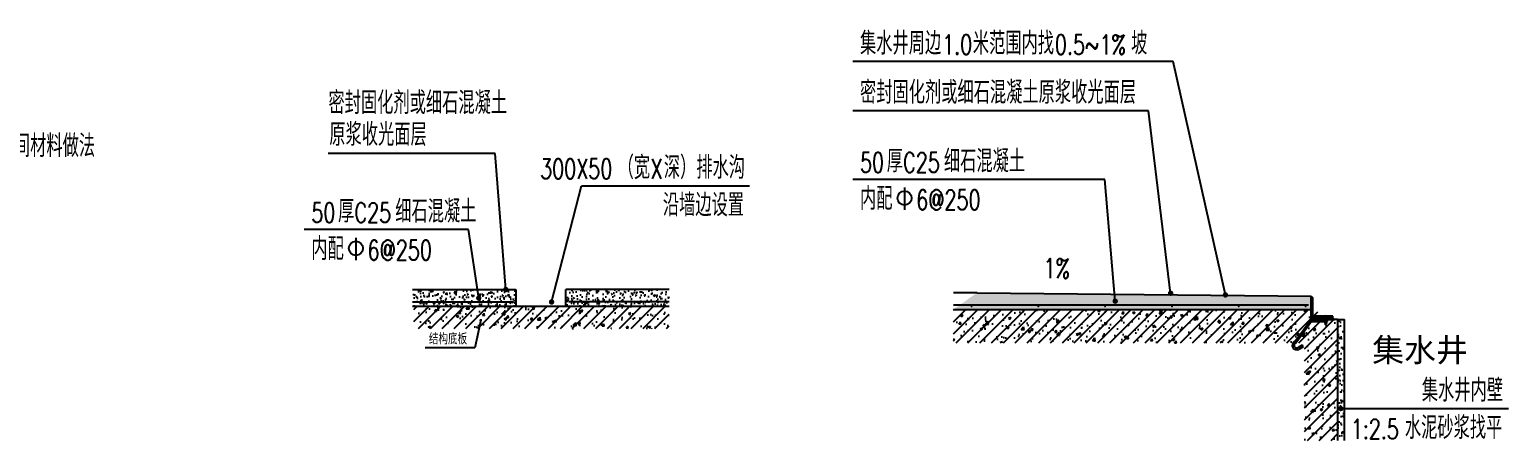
# Model space of a CAD drawing. Extents: x 447078 to 1776277, y 243534 to 519428.
# Drawn here: x 525244 to 529671, y 291603 to 292833 of the extents above; entities that cross this region are included whole.
import ezdxf

# ---------------------------------------------------------------- set-up
doc = ezdxf.new("R2010")
doc.units = 0
doc.header["$LTSCALE"] = 1000
doc.header["$MEASUREMENT"] = 0
for name, color, linetype in [('7', 7, 'Continuous'), ('DIM_LEAD', 3, 'Continuous'), ('DIM_SYMB', 3, 'Continuous'), ('F-粉刷_面层', 14, 'Continuous'), ('G-ANNO-NOTE', 80, 'Continuous'), ('PUB_HATCH', 8, 'Continuous'), ('PUB_TEXT', 7, 'Continuous'), ('S_WALL', 255, 'Continuous'), ('填充', 8, 'Continuous')]:
    doc.layers.add(name, color=color, linetype=linetype)
doc.styles.add('_TCH_DIM', font='SIMPLEX', dxfattribs={"bigfont": 'GBCBIG'})
doc.styles.add('HT', font='simsun.ttc')

msp = doc.modelspace()

# ---------------------------------------------------------------- hatches: boundary and pattern name
at = {"linetype": 'Continuous'}
h = msp.add_hatch(dxfattribs=at)
h.set_pattern_fill('AR-SAND', color=256, scale=10, style=0)
h.set_pattern_definition([(37.5, (480074.198, 256184.382), (-0.8000156, 24.470662), [0, -19.304, 0, -21.59, 0, -20.6375]), (7.5, (480074.2, 256184.382), (22.476164, 35.841255), [0, -10.414, 0, -17.399, 0, -6.6675]), (327.5, (480058.577, 256184.382), (39.5496185, 0.071859), [0, -6.35, 0, -22.86, 0, -29.845]), (317.5, (480058.577, 256184.382), (38.177823, 11.146466), [0, -3.175, 0, -14.986, 0, -17.145])])
h.paths.add_polyline_path([(529180.3, 291965.1), (529160.3, 291965.1), (529160.3, 291603), (529180.3, 291603), (529180.3, 291698.3), (529171.2, 291698.3, -1), (529167.2, 291698.3, -1), (529171.2, 291698.3), (529180.3, 291698.3)])
at = {"layer": 'PUB_HATCH', "linetype": 'Continuous'}
h = msp.add_hatch(dxfattribs=at)
h.set_pattern_fill('混凝土', color=256, scale=5, style=0)
h.set_pattern_definition([(50, (487026.694, 252685.53), (35.863009, -3.137607), [3.75, -41.25]), (355, (487026.694, 252685.53), (-6.937567, 37.609607), [3, -33]), (100.4514, (487029.682, 252685.27), (28.92547, 34.471977), [3.18701, -35.057106]), (46.1842, (487026.694, 252695.53), (53.362052, -8.27595), [5.625, -61.875]), (96.6356, (487031.14, 252694.84), (46.733135, 48.705894), [4.780514, -52.58565]), (351.1842, (487026.694, 252695.53), (46.733097, 48.70593), [4.5, -49.5]), (21, (487031.694, 252693.03), (29.845353, -20.130945), [3.75, -41.25]), (326, (487031.694, 252693.03), (12.165767, 36.257502), [3, -33]), (71.4514, (487034.18, 252691.353), (42.011131, 16.126525), [3.18701, -35.057106]), (37.5, (487026.694, 252685.531), (0.6079928, 16.6446927), [0, -32.6, 0, -33.5, 0, -33.125]), (7.5, (487026.694, 252685.531), (13.153477, 19.7205856), [0, -19.1, 0, -31.85, 0, -12.625]), (327.5, (487015.544, 252685.531), (26.6911218, -1.1277436), [0, -12.5, 0, -39, 0, -51.75]), (317.5, (487010.544, 252685.53), (29.159308, 5.005249), [0, -16.25, 0, -25.9, 0, -36.75])])
h.paths.add_polyline_path([(526699.9, 292054.6), (526390.5, 292054.6), (526390.5, 292004.6), (526699.9, 292004.6)])
h = msp.add_hatch(dxfattribs=at)
h.set_pattern_fill('混凝土', color=256, scale=5, style=0)
h.set_pattern_definition([(50, (487096.694, 252685.53), (35.863009, -3.137607), [3.75, -41.25]), (355, (487096.694, 252685.53), (-6.937567, 37.609607), [3, -33]), (100.4514, (487099.682, 252685.27), (28.92547, 34.471977), [3.18701, -35.057106]), (46.1842, (487096.694, 252695.53), (53.362052, -8.27595), [5.625, -61.875]), (96.6356, (487101.14, 252694.84), (46.733135, 48.705894), [4.780514, -52.58565]), (351.1842, (487096.694, 252695.53), (46.733097, 48.70593), [4.5, -49.5]), (21, (487101.694, 252693.03), (29.845353, -20.130945), [3.75, -41.25]), (326, (487101.694, 252693.03), (12.165767, 36.257502), [3, -33]), (71.4514, (487104.18, 252691.353), (42.011131, 16.126525), [3.18701, -35.057106]), (37.5, (487096.694, 252685.531), (0.6079928, 16.6446927), [0, -32.6, 0, -33.5, 0, -33.125]), (7.5, (487096.694, 252685.531), (13.153477, 19.7205856), [0, -19.1, 0, -31.85, 0, -12.625]), (327.5, (487085.544, 252685.531), (26.6911218, -1.1277436), [0, -12.5, 0, -39, 0, -51.75]), (317.5, (487080.544, 252685.53), (29.159308, 5.005249), [0, -16.25, 0, -25.9, 0, -36.75])])
h.paths.add_polyline_path([(527159.2, 292054.6), (526849.9, 292054.6), (526849.9, 292004.6), (527159.2, 292004.6)])
h = msp.add_hatch(dxfattribs=at)
h.set_pattern_fill('混凝土', color=256, scale=5, style=0)
h.set_pattern_definition([(50, (480074.198, 256184.382), (35.863009, -3.137607), [3.75, -41.25]), (355, (480074.2, 256184.382), (-6.937567, 37.609607), [3, -33]), (100.4514, (480077.187, 256184.12), (28.92547, 34.471977), [3.18701, -35.057106]), (46.1842, (480074.2, 256194.382), (53.362052, -8.27595), [5.625, -61.875]), (96.6356, (480078.645, 256193.693), (46.733135, 48.705894), [4.780514, -52.58565]), (351.1842, (480074.2, 256194.38), (46.733097, 48.70593), [4.5, -49.5]), (21, (480079.198, 256191.882), (29.845353, -20.130945), [3.75, -41.25]), (326, (480079.2, 256191.882), (12.165767, 36.257502), [3, -33]), (71.4514, (480081.686, 256190.205), (42.011131, 16.126525), [3.18701, -35.057106]), (37.5, (480074.198, 256184.382), (0.6079928, 16.6446927), [0, -32.6, 0, -33.5, 0, -33.125]), (7.5, (480074.198, 256184.382), (13.153477, 19.7205856), [0, -19.1, 0, -31.85, 0, -12.625]), (327.5, (480063.048, 256184.382), (26.6911218, -1.1277436), [0, -12.5, 0, -39, 0, -51.75]), (317.5, (480058.048, 256184.382), (29.1593085, 5.005249), [0, -16.25, 0, -25.9, 0, -36.75])])
h.paths.add_polyline_path([(528080.3, 292045.1), (529080.3, 292035.1), (529080.3, 291995.1), (528010, 291995.1)])
h = msp.add_hatch(dxfattribs=at)
h.set_pattern_fill('钢筋混凝土', color=256, scale=10, style=0)
h.set_pattern_definition([(45, (149009.365, 379850.25), (-17.6776695, 17.6776695), []), (50, (149009.365, 379850.25), (71.726018, -6.2752135), [7.5, -82.5]), (355, (149009.365, 379850.25), (-13.875133, 75.219213), [6, -66]), (100.4514, (149015.34, 379849.73), (57.850938, 68.943954), [6.374019, -70.114211]), (46.1842, (149009.365, 379870.25), (106.724105, -16.551901), [11.25, -123.75]), (96.6356, (149018.26, 379868.87), (93.46627, 97.411787), [9.56103, -105.1713]), (351.1842, (149009.37, 379870.25), (93.466195, 97.41186), [9, -99]), (21, (149019.365, 379865.25), (59.690705, -40.261889), [7.5, -82.5]), (326, (149019.365, 379865.25), (24.331533, 72.515005), [6, -66]), (71.4514, (149024.34, 379861.896), (84.022263, 32.25305), [6.374019, -70.114211]), (37.5, (149009.365, 379850.25), (1.2159855, 33.2893854), [0, -65.2, 0, -67, 0, -66.25]), (7.5, (149009.365, 379850.25), (26.3069537, 39.4411712), [0, -38.2, 0, -63.7, 0, -25.25]), (327.5, (148987.065, 379850.25), (53.3822436, -2.2554872), [0, -25, 0, -78, 0, -103.5]), (317.5, (148977.065, 379850.25), (58.318617, 10.010498), [0, -32.5, 0, -51.8, 0, -73.5])])
h.paths.add_polyline_path([(526394.6, 292004.8), (527159.2, 292004.6), (527159.2, 291938), (526394.6, 291938)])
h = msp.add_hatch(dxfattribs=at)
h.set_pattern_fill('钢筋混凝土', color=256, scale=10, style=0)
h.set_pattern_definition([(45, (480074.198, 256184.382), (-17.67767, 17.67767), []), (50, (480074.2, 256184.38), (71.72602, -6.275213), [7.5, -82.5]), (355, (480074.2, 256184.38), (-13.87513, 75.21921), [6, -66]), (100.4514, (480080.176, 256183.86), (57.85094, 68.943954), [6.37402, -70.11421]), (46.1842, (480074.2, 256204.38), (106.7241, -16.5519), [11.25, -123.75]), (96.6356, (480083.09, 256203), (93.46627, 97.41179), [9.56103, -105.1713]), (351.1842, (480074.2, 256204.38), (93.4662, 97.41186), [9, -99]), (21, (480084.2, 256199.38), (59.690705, -40.26189), [7.5, -82.5]), (326, (480084.2, 256199.38), (24.33153, 72.515005), [6, -66]), (71.4514, (480089.17, 256196.03), (84.02226, 32.25305), [6.37402, -70.11421]), (37.5, (480074.198, 256184.382), (1.215986, 33.289385), [0, -65.2, 0, -67, 0, -66.25]), (7.5, (480074.2, 256184.382), (26.306954, 39.441171), [0, -38.2, 0, -63.7, 0, -25.25]), (327.5, (480051.898, 256184.382), (53.382244, -2.255487), [0, -25, 0, -78, 0, -103.5]), (317.5, (480041.9, 256184.382), (58.318617, 10.0105), [0, -32.5, 0, -51.8, 0, -73.5])])
h.paths.add_polyline_path([(528010, 291895.1), (529060.3, 291895.1), (529060.3, 291603), (529160.3, 291603), (529160.3, 291965.1), (529080.3, 291995.1), (528010, 291995.1)])
at = {"layer": '填充', "linetype": 'Continuous'}
h = msp.add_hatch(dxfattribs=at)
h.set_pattern_fill('STEEL', color=256, scale=100, style=0)
h.set_pattern_definition([(45, (442394.056, 316652.253), (-8.8388348, 8.8388348), []), (45, (442394.056, 316658.503), (-8.8388348, 8.8388348), [])])
h.paths.add_polyline_path([(529080.3, 292035.1), (529085.3, 292030.1), (529085.3, 291970.1), (529145.3, 291970.1), (529150.3, 291965.1), (529080.3, 291965.1)])

# ---------------------------------------------------------------- linework, layer by layer
for p, q in [((526390.5, 292018.3), (526691.8, 292018.3)), ((527159.2, 292018.3), (526858, 292018.3)), ((528010, 292008.8), (529072.3, 292008.8)), ((529080.3, 291965.1), (529150.3, 291965.1))]:
    msp.add_line(p, q)
at = {"const_width": 3}
for points in [[(526481.8, 292013.7, 1), (526484.8, 292013.7, 1)], [(526681.8, 292013.7, 1), (526684.8, 292013.7, 1)], [(526867.9, 292013.7, -1), (526864.9, 292013.7, -1)], [(527067.9, 292013.7, -1), (527064.9, 292013.7, -1)], [(528062.3, 292004.2, 1), (528065.3, 292004.2, 1)], [(528262.3, 292004.2, 1), (528265.3, 292004.2, 1)], [(528462.3, 292004.2, 1), (528465.3, 292004.2, 1)], [(528662.3, 292004.2, 1), (528665.3, 292004.2, 1)], [(528862.3, 292004.2, 1), (528865.3, 292004.2, 1)], [(529062.3, 292004.2, 1), (529065.3, 292004.2, 1)]]:
    msp.add_lwpolyline(points, format="xyb", close=True, dxfattribs=at)
at = {"layer": '7'}
for p, q in [((529080.3, 291965.1), (529080.3, 292035.1)), ((529080.3, 292035.1), (529085.3, 292030.1)), ((529080.3, 291965.1), (529080.3, 292035.1)), ((529085.3, 291970.1), (529085.3, 292030.1)), ((529031.2, 291899.5), (529080.3, 291965.1)), ((529081.9, 291959.1), (529034.2, 291894.3)), ((529081.9, 291959.1), (529129.2, 291959.1)), ((529145.3, 291975.1), (529085.3, 291975.1)), ((529145.3, 291970.1), (529085.3, 291970.1)), ((529129.2, 291959.1), (529129.2, 291965.1)), ((529145.3, 291970.1), (529145.3, 291975.1)), ((529150.3, 291965.1), (529145.3, 291970.1)), ((529053.5, 291888.4), (529041.6, 291881.5)), ((529056.6, 291883.1), (529043.6, 291875.6)), ((529056.6, 291883.1), (529053.5, 291888.4))]:
    msp.add_line(p, q, dxfattribs=at)
for centre, radius, start, end in [((529037.4, 291887.6), 13.5, 117.397, 297.1944), ((529036.9, 291887.3), 7.5, 110.6965, 309.3165)]:
    msp.add_arc(centre, radius, start, end, dxfattribs=at)
at = {"layer": 'DIM_LEAD'}
for p, q in [((528667.6, 292737.3), (527709, 292737.3)), ((528824, 292038.6), (528667.6, 292737.3)), ((528593.8, 292590.1), (527709, 292590.1)), ((528659.7, 292043.6), (528593.8, 292590.1)), ((526637.4, 292461.7), (526137.5, 292461.7)), ((526669.9, 292054.6), (526637.4, 292461.7)), ((526806.7, 292017.4), (526896.8, 292365.2)), ((526896.8, 292365.2), (527399.1, 292365.2)), ((528463.3, 292384.5), (527709, 292384.5)), ((528493.9, 292019.9), (528463.3, 292384.5)), ((526558.1, 292234.1), (526066.6, 292234.1)), ((526588.7, 292029.2), (526558.1, 292234.1)), ((526594.9, 291962.9), (526576.8, 291879.9)), ((526576.8, 291879.9), (526428.8, 291879.9)), ((529169.2, 291698.3), (529352.9, 291698.3)), ((529352.9, 291698.3), (529671, 291698.3))]:
    msp.add_line(p, q, dxfattribs=at)
for points, const_width in [([(526589.3, 292025.3, 1), (526588.1, 292033.2, 1)], 8), ([(526670.2, 292050.6, 1), (526669.5, 292058.6, 1)], 8), ([(528660.2, 292039.6, 1), (528659.3, 292047.6, 1)], 8), ([(528824.8, 292034.7, 1), (528823.1, 292042.5, 1)], 8), ([(526805.7, 292013.5, 1), (526807.7, 292021.3, 1)], 8), ([(528494.2, 292015.9, 1), (528493.5, 292023.9, 1)], 8), ([(526595.3, 291964.9, 1), (526594.4, 291960.9, 1)], 4), ([(529165.2, 291698.3, 1), (529173.2, 291698.3, 1)], 8)]:
    msp.add_lwpolyline(points, format="xyb", close=True, dxfattribs=dict(at, const_width=const_width))
at = {"layer": 'DIM_SYMB'}
msp.add_lwpolyline([(528240.4, 292067.4, 0, 0, 0), (528349.8, 292066.3, 16, 0, 0), (528409.8, 292065.7, 0, 0, 0)], format="xyseb", dxfattribs=at)
at = {"layer": 'F-粉刷_面层'}
for p, q in [((526390.5, 292054.6), (526699.9, 292054.6)), ((527159.2, 292054.6), (526849.9, 292054.6)), ((528080.3, 292045.1), (528010, 292045.1)), ((528080.3, 292045.1), (529080.3, 292035.1)), ((529080.3, 291965.1), (529080.3, 292035.1)), ((529160.3, 291965.1), (529180.3, 291965.1)), ((529180.3, 291603), (529180.3, 291965.1))]:
    msp.add_line(p, q, dxfattribs=at)
msp.add_lwpolyline([(526699.9, 292054.6), (526699.9, 292004.6), (526849.9, 292004.6), (526849.9, 292054.6)], dxfattribs=at)
at = {"layer": 'PUB_TEXT'}
for p, q in [((527863.3, 292360), (527863.3, 292293.5)), ((526220.9, 292209.6), (526220.9, 292143.1))]:
    msp.add_line(p, q, dxfattribs=at)
for centre in [(527863.3, 292328.5), (526220.9, 292178.1)]:
    msp.add_circle(centre, 21, dxfattribs=at)
at = {"layer": 'S_WALL'}
for p, q in [((526390.5, 292004.6), (527159.2, 292004.6)), ((528010, 291995.1), (529080.3, 291995.1)), ((529160.3, 291603), (529160.3, 291965.1))]:
    msp.add_line(p, q, dxfattribs=at)
msp.add_lwpolyline([(529160.3, 291965.1), (529080.3, 291965.1), (529080.3, 291995.1)], dxfattribs=at)

# ---------------------------------------------------------------- texts
at = {"style": 'HT'}
msp.add_text('集水井', height=70, dxfattribs=at).set_placement((529263.1, 291838.7))
at = {"layer": 'DIM_LEAD', "color": 7, "style": '_TCH_DIM'}
for s, height, p in [('密封固化剂或细石混凝土', 67.518, (526138.8, 292580)), ('原浆收光面层', 67.52, (526141.4, 292485.1))]:
    msp.add_text(s, height=height, dxfattribs=at).set_placement(p)
at = {"layer": 'G-ANNO-NOTE', "style": '_TCH_DIM'}
msp.add_text('详具体房间材料做法', height=67.52, dxfattribs=at).set_placement((525002.8, 292451.3))
at = {"layer": 'PUB_TEXT', "style": '_TCH_DIM'}
for s, height, p in [('集水井周边', 67.52, (527730, 292758.3)), ('米范围内找', 67.52, (528067.7, 292758.3)), ('坡', 67.5, (528541.4, 292758.3)), ('密封固化剂或细石混凝土原浆收光面层', 67.518, (527730, 292611.1)), ('细石混凝土', 67.52, (527981.1, 292405.5)), ('（宽', 67.52, (527004.5, 292386.2)), ('深）排水沟', 67.52, (527142.8, 292386.2)), ('厚', 67.5, (527810, 292405.5)), ('沿墙边设置', 67.52, (527139.8, 292274.2)), ('内配', 67.52, (527730, 292293.5)), ('厚', 67.5, (526167.6, 292255.1)), ('细石混凝土', 67.52, (526338.7, 292255.1)), ('内配', 67.52, (526087.6, 292143.1)), ('结构底板', 33.76, (526439.3, 291890.4)), ('集水井内壁', 67.52, (529411.7, 291719.3)), ('水泥砂浆找平', 67.52, (529361, 291607.3))]:
    msp.add_text(s, height=height, dxfattribs=at).set_placement(p)
at = {"layer": 'PUB_TEXT', "style": '_TCH_DIM', "width": 0.705882}
for s, p in [('1.0', (527975.7, 292758.3)), ('0.5~1%', (528313.4, 292758.3)), ('300X50', (526772.5, 292386.2)), ('X', (527102.8, 292386.2)), ('50', (527730, 292405.5)), ('C25', (527859.1, 292405.5)), ('6@250', (527898.3, 292293.5)), ('50', (526087.6, 292255.1)), ('C25', (526216.7, 292255.1)), ('6@250', (526255.9, 292143.1)), ('1:2.5', (529199, 291607.3))]:
    msp.add_text(s, height=59.5, dxfattribs=at).set_placement(p)
msp.add_text('1%%%', height=59.5, rotation=359.4271, dxfattribs=at).set_placement((528279.1, 292088.7))

doc.saveas('drawing.dxf')
